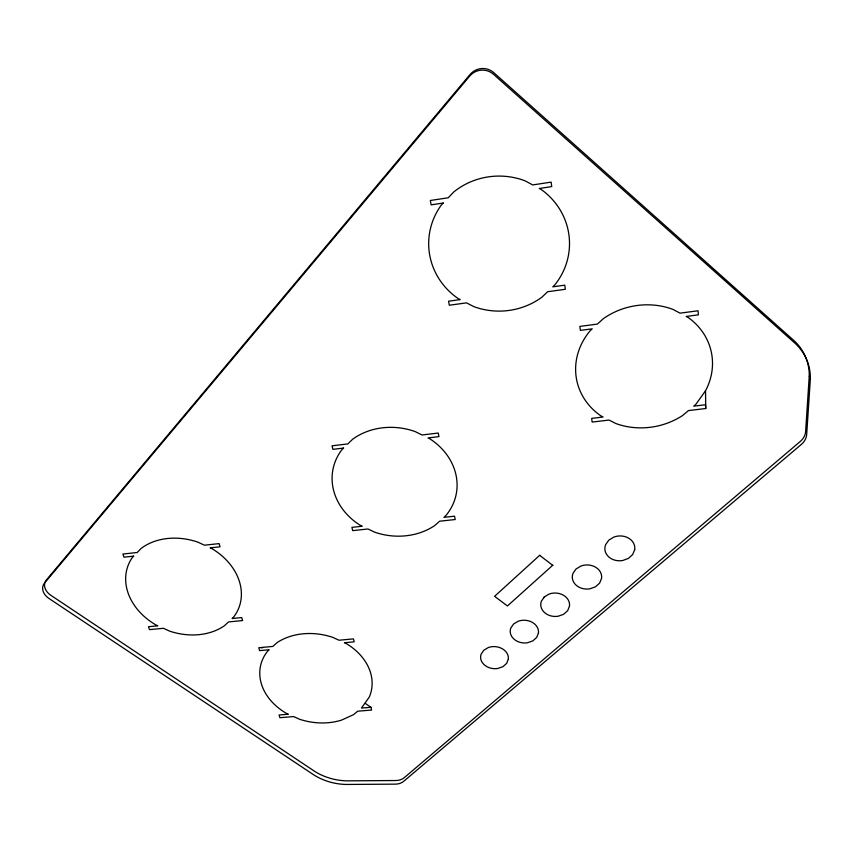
<?xml version="1.0" encoding="UTF-8"?>
<svg xmlns="http://www.w3.org/2000/svg" width="853" height="853" viewBox="0 0 853 853"><rect width="100%" height="100%" fill="white"/><g stroke="black" fill="none" stroke-linecap="round" stroke-linejoin="round"><path stroke-width="1.28" d="M552.829 565.176L507.45 605.961L494.58 596.332L539.832 555.175M705.527 390.781L695.749 404.461L693.713 406.167L705.463 404.759L705.762 408.523L688.456 410.581L682.592 415.518A68.752 61.192 -11.9 0 1 615.919 423.557L609.053 420.06L592.153 422.075L591.683 418.396L603.103 417.021L601.077 415.997A68.752 61.192 -11.9 0 1 590.244 330.644L592.238 328.821L580.371 330.388L579.859 326.4L597.409 324.087L603.242 318.745A68.752 61.192 -11.9 0 1 672.846 309.351L680.012 313.158L698.053 310.769L698.372 314.842L686.207 316.442L688.296 317.561A68.752 61.192 -11.9 0 1 705.527 390.781L705.762 408.523M543.83 597.644L544.449 596.844M261.199 647.758L263.065 647.576M370.927 707.297L361.459 708.086L369.264 697.093A56.778 43.972 13.2 0 0 346.297 643.588L344.452 642.735L354.176 641.829L353.43 638.886L339.004 640.23L332.713 637.34A56.778 43.972 13.2 0 0 277.001 642.682L272.853 646.425L258.768 647.747L259.643 650.636L269.164 649.751L267.746 651.031A56.778 43.972 13.2 0 0 286.555 713.439L288.335 714.228L279.102 715.006L279.923 717.714L293.592 716.573L299.648 719.282A56.778 43.972 13.2 0 0 341.595 720.092L353.473 714.707L357.695 711.21L371.631 710.048L370.927 707.297L365.201 703.352M539.821 555.442L552.829 565.443M809.23 376.269L805.605 431.661A15.919 13.307 -16.3 0 1 800.381 441.374L404.194 777.723A12.539 9.33 9.1 0 1 395.824 780.527L346.798 780.858A48.792 36.668 11.3 0 1 314.906 771.507L50.722 595.213A13.328 10.108 24.7 0 1 46.329 580.04L470.014 74.542A17.209 16.804 -83.2 0 1 493.844 72.708L794.772 341.307A62.269 53.59 -17.4 0 1 809.23 376.269M810.35 379.052L806.671 434.614A15.994 13.349 -16.2 0 1 801.425 444.36L403.672 781.337A12.582 9.351 9.1 0 1 395.28 784.142L346.083 784.451A48.973 36.732 11.3 0 1 314.085 775.078L48.866 598.39A13.381 10.129 24.7 0 1 44.441 583.185L469.619 76.173A17.273 16.889 -83.3 0 1 493.556 74.328L795.838 343.983A62.536 53.76 -17.3 0 1 810.35 379.052M508.356 658.953L506.714 663.303L502.971 666.673L497.779 668.485A13.925 11.046 4.9 0 1 481.113 654.187L483.822 650.199L488.396 647.502A13.925 11.046 4.9 0 1 502.321 648.749A13.925 11.046 4.9 0 1 508.356 658.953M538.456 632.915L536.718 637.404L532.848 640.88L527.538 642.757A14.17 11.377 3.3 0 1 510.787 628.085L513.602 623.98L518.304 621.187A14.17 11.377 3.3 0 1 532.464 622.434A14.17 11.377 3.3 0 1 538.456 632.915M569.505 606.067L567.671 610.684L563.684 614.267L558.235 616.218A14.416 11.718 1.4 0 1 541.399 601.152L544.331 596.919L549.161 594.029A14.416 11.718 1.4 0 1 563.566 595.287A14.416 11.718 1.4 0 1 569.505 606.067M601.578 578.334L599.627 583.1L595.501 586.8L589.924 588.815A14.693 12.07 -0.7 0 1 573.003 573.344L576.063 568.972L581.021 565.997A14.693 12.07 -0.7 0 1 595.693 567.245A14.693 12.07 -0.7 0 1 601.578 578.334M634.696 549.695L632.627 554.599L628.373 558.427L622.658 560.517A14.981 12.422 -3.2 0 1 605.651 544.619L608.839 540.12L613.947 537.027A14.981 12.422 -3.2 0 1 628.874 538.286A14.981 12.422 -3.2 0 1 634.696 549.695M443.229 203.025L441.31 205.04A70.415 67.515 -0.3 0 0 458.082 298.497L460.225 299.606L448.571 301.205L449.307 305.235L466.559 302.868L473.841 306.632A70.415 67.515 -0.3 0 0 541.922 297.175L547.647 291.715L565.326 289.295L564.782 285.169L552.776 286.832L554.759 284.934A70.415 67.515 -0.3 0 0 541.506 189.686L539.277 188.481L551.72 186.604L551.134 182.126L532.677 184.93L525.053 180.825A70.415 67.515 -0.3 0 0 453.903 191.84L448.251 197.768L430.328 200.487L431.117 204.859L443.229 203.025M133.676 556.135L132.322 557.531A59.283 46.659 20.6 0 0 155.96 624.961L157.837 625.803L148.465 626.72L149.488 629.642L163.371 628.298L169.747 631.167A59.283 46.659 20.6 0 0 224.414 625.761L228.476 621.944L242.636 620.558L241.73 617.583L232.112 618.521L233.519 617.199A59.283 46.659 20.6 0 0 212.12 548.756L210.169 547.861L220.063 546.794L219.082 543.606L204.432 545.195L197.789 542.103A59.283 46.659 20.6 0 0 141.182 548.394L137.205 552.499L122.907 554.045L124.005 557.18L133.676 556.135M343.567 448.07L341.936 449.659A62.855 54.006 12 0 0 360.265 525.309L362.216 526.248L351.905 527.367L352.705 530.641L367.963 528.988L374.584 532.144A62.855 54.006 12 0 0 434.742 525.544L439.604 521.215L455.203 519.53L454.553 516.193L443.955 517.344L445.639 515.841A62.855 54.006 12 0 0 430.051 438.943L428.035 437.941L438.954 436.629L438.25 433.036L422.054 434.987L415.144 431.575A62.855 54.006 12 0 0 352.62 439.252L347.821 443.923L332.041 445.82L332.905 449.339L343.567 448.07"/></g></svg>
